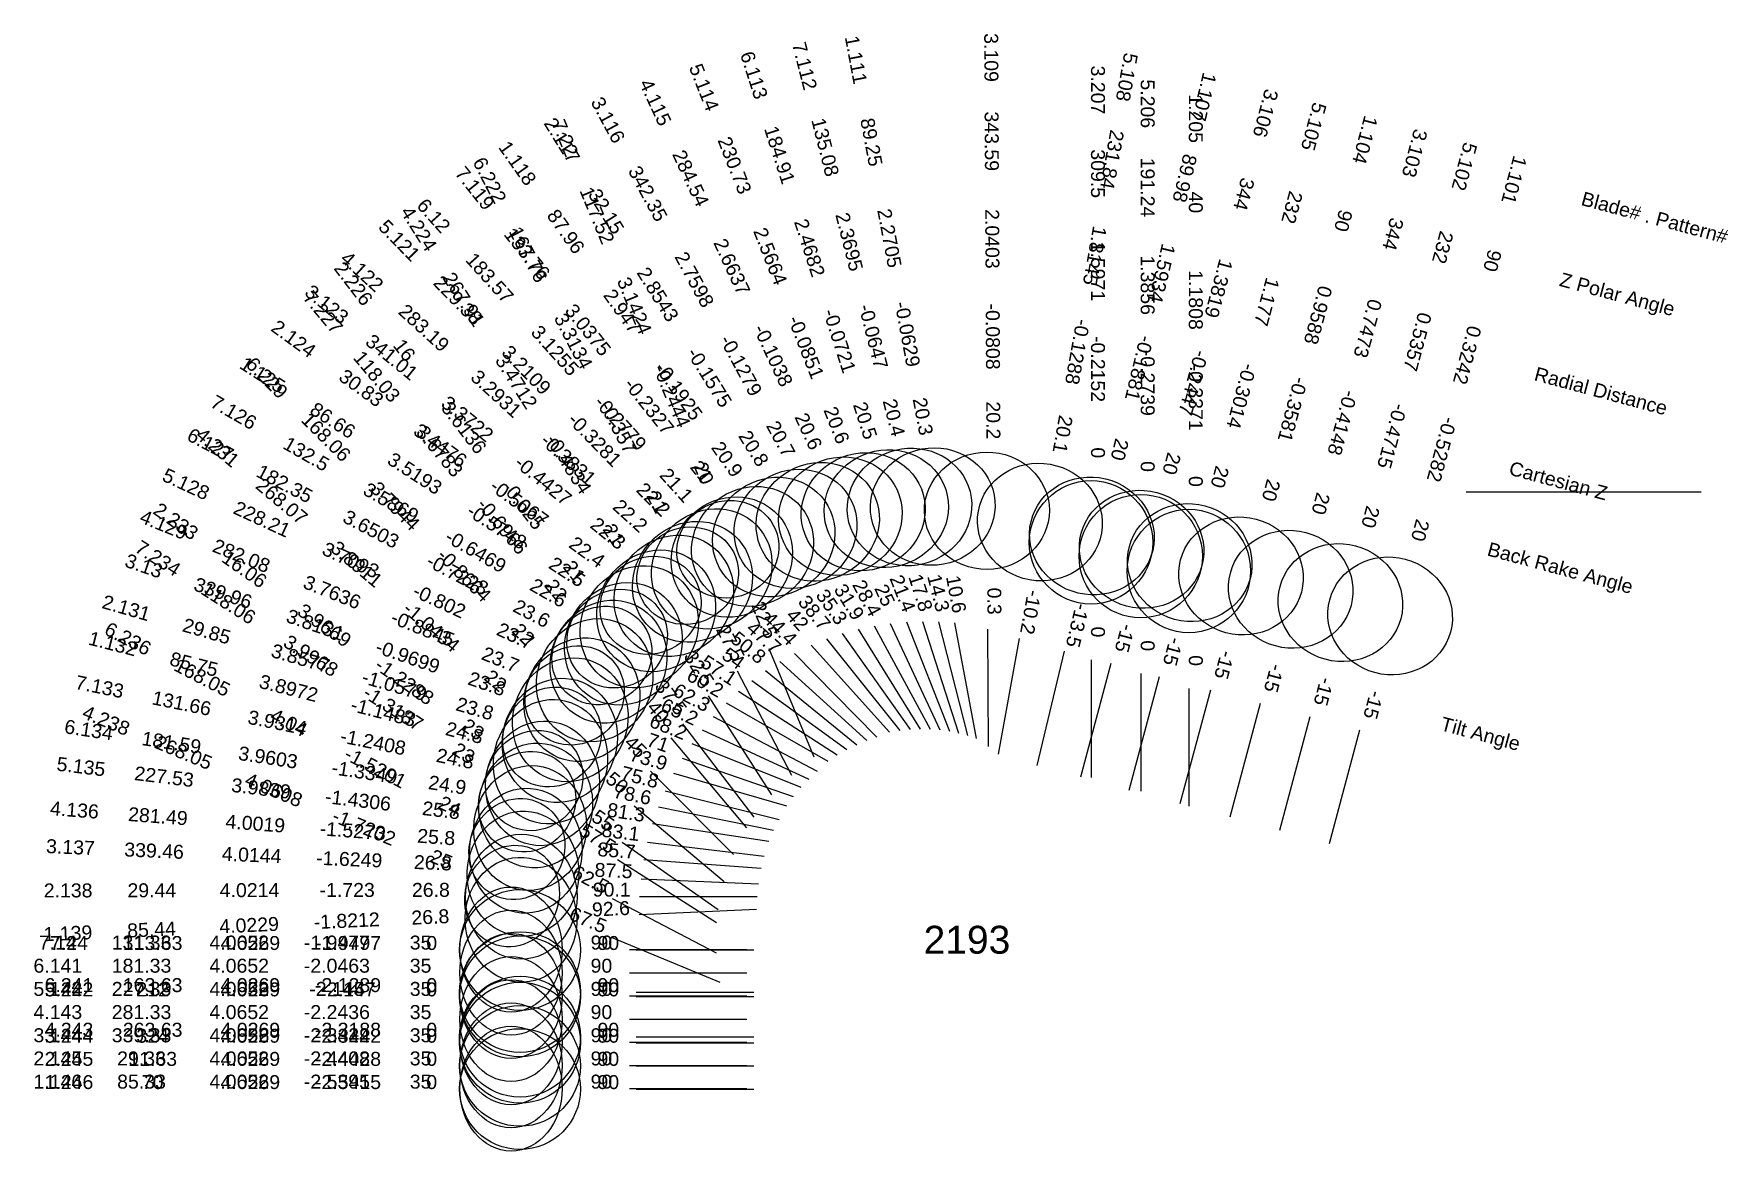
# Model space of a CAD drawing. Header units: inches. Extents: x 29.9 to 37.11, y 15.19 to 19.95.
import ezdxf
from ezdxf.enums import TextEntityAlignment as Align

# ---------------------------------------------------------------- set-up
doc = ezdxf.new("R2010")
doc.units = ezdxf.units.IN
doc.header["$MEASUREMENT"] = 0
for name, color, linetype, true_color in [('Blade_1', 30, 'Continuous', 0xff7f00), ('Blade_2', 7, 'Continuous', 0xcccc00), ('Blade_3', 7, 'Continuous', 0x00cc00), ('Blade_4', 7, 'Continuous', 0x00cccc), ('Blade_5', 7, 'Continuous', 0x0066cc), ('Blade_6', 190, 'Continuous', 0x7f00ff), ('Blade_7', 7, 'Continuous', 0xcc00cc)]:
    doc.layers.add(name, color=color, linetype=linetype, true_color=true_color)
doc.styles.get("Standard").update_dxf_attribs({"font": 'arial.ttf'})

msp = doc.modelspace()

# ---------------------------------------------------------------- linework, layer by layer
msp.add_line((36, 18), (37, 18))
at = {"layer": 'Blade_1'}
for p, q in [((33.344, 17.3966), (33.633, 16.9886)), ((33.8223, 17.4422), (33.9145, 16.9508)), ((34.2892, 17.3223), (34.1727, 16.836)), ((34.8192, 17.1629), (34.8192, 16.6629)), ((32.9034, 17.1517), (33.3233, 16.8801)), ((34.9109, 17.1556), (34.7815, 16.6726)), ((35.5455, 16.9855), (35.4161, 16.5025)), ((32.5909, 16.7281), (33.0756, 16.6055)), ((32.4801, 16.2015), (32.9796, 16.224)), ((32.4383, 15.4605), (32.9383, 15.4605)), ((32.4676, 15.4585), (32.9676, 15.4585))]:
    msp.add_line(p, q, dxfattribs=at)
for centre, major_axis, ratio in [((33.7295, 17.9371), (0.2614, 0.049), 0.937766), ((33.053, 17.8075), (0.2171, 0.1537), 0.934072), ((34.4066, 17.8119), (0.2587, -0.062), 0.939654), ((34.8192, 17.6629), (0.2625, 0), 1), ((35.0412, 17.6419), (0.2569, -0.0688), 0.939693), ((35.6758, 17.4718), (0.2569, -0.0688), 0.939693), ((32.4807, 17.4252), (0.1445, 0.2233), 0.923849), ((32.1028, 16.8517), (0.0653, 0.2579), 0.907748), ((31.9771, 16.1788), (-0.012, 0.2657), 0.892621), ((31.9348, 15.4605), (0, 0.266), 0.819152), ((31.9731, 15.4585), (0, 0.257), 1)]:
    msp.add_ellipse(centre, major_axis=major_axis, ratio=ratio, dxfattribs=at)
at = {"layer": 'Blade_2'}
for p, q in [((33.4117, 17.415), (33.6759, 16.9905)), ((32.9597, 17.1973), (33.3641, 16.9033)), ((32.6643, 17.0128), (32.9687, 16.6161)), ((32.626, 16.8024), (33.1064, 16.6636)), ((32.4071, 16.5093), (32.8167, 16.2225)), ((32.4821, 16.2777), (32.9821, 16.2785)), ((32.4383, 15.5592), (32.9383, 15.5592)), ((32.4676, 15.5572), (32.9676, 15.5572))]:
    msp.add_line(p, q, dxfattribs=at)
for centre, major_axis, ratio in [((33.1457, 17.8425), (0.2258, 0.1405), 0.934664), ((32.5524, 17.4933), (0.1564, 0.2152), 0.924427), ((32.3864, 17.375), (0.1737, 0.1333), 0.93358), ((32.1423, 16.9421), (0.0738, 0.2556), 0.914681), ((32.0331, 16.7712), (0.1256, 0.1794), 0.920505), ((31.9786, 16.277), (-0.0004, 0.266), 0.892621), ((31.9731, 15.5572), (0, 0.257), 1), ((31.9348, 15.5592), (0, 0.266), 0.819152)]:
    msp.add_ellipse(centre, major_axis=major_axis, ratio=ratio, dxfattribs=at)
at = {"layer": 'Blade_3'}
for p, q in [((33.48, 17.4294), (33.7181, 16.9897)), ((33.9625, 17.4157), (33.9653, 16.9157)), ((33.0182, 17.2394), (33.4059, 16.9237)), ((34.4878, 17.269), (34.3584, 16.786)), ((34.4029, 17.2848), (34.4029, 16.7848)), ((35.1224, 17.0989), (34.993, 16.6159)), ((32.6631, 16.8665), (33.136, 16.7041)), ((32.4886, 16.3533), (32.9881, 16.3317)), ((32.4383, 15.6578), (32.9383, 15.6578)), ((32.4676, 15.6558), (32.9676, 15.6558))]:
    msp.add_line(p, q, dxfattribs=at)
for centre, major_axis, ratio in [((33.9597, 17.9192), (0.266, 0.0015), 0.938657), ((33.2402, 17.8721), (0.2339, 0.1267), 0.93524), ((34.4029, 17.7848), (0.2625, 0), 1), ((34.6181, 17.7553), (0.2569, -0.0688), 0.939693), ((32.6278, 17.5573), (0.168, 0.2063), 0.925009), ((35.2527, 17.5852), (0.2569, -0.0688), 0.939693), ((32.1869, 17.0301), (0.0864, 0.2516), 0.915075), ((31.9856, 16.3751), (0.0115, 0.2658), 0.892703), ((31.9731, 15.6558), (0, 0.257), 1), ((31.9348, 15.6578), (0, 0.266), 0.819152)]:
    msp.add_ellipse(centre, major_axis=major_axis, ratio=ratio, dxfattribs=at)
at = {"layer": 'Blade_4'}
for p, q in [((33.5487, 17.4397), (33.7597, 16.9864)), ((33.0791, 17.2779), (33.4488, 16.9412)), ((32.7741, 17.1316), (33.0427, 16.7099)), ((32.7038, 16.9283), (33.168, 16.7424)), ((32.4586, 16.6631), (32.8416, 16.3418)), ((32.5002, 16.4352), (32.9988, 16.3979)), ((32.361, 16.1051), (32.8229, 15.9138)), ((32.4383, 15.7564), (32.9383, 15.7564)), ((32.4676, 15.6812), (32.9676, 15.6812))]:
    msp.add_line(p, q, dxfattribs=at)
for centre, major_axis, ratio in [((33.3363, 17.8962), (0.2412, 0.1122), 0.935795), ((32.7069, 17.6169), (0.1791, 0.1967), 0.925594), ((32.5288, 17.5166), (0.1847, 0.1177), 0.93358), ((32.2364, 17.1155), (0.0989, 0.2469), 0.915489), ((32.1089, 16.9566), (0.1408, 0.1678), 0.927184), ((31.9981, 16.4727), (0.0198, 0.2653), 0.899942), ((31.9392, 16.2798), (0.0838, 0.2023), 0.906308), ((31.9348, 15.7564), (0, 0.266), 0.819152), ((31.9731, 15.6812), (0, 0.257), 1)]:
    msp.add_ellipse(centre, major_axis=major_axis, ratio=ratio, dxfattribs=at)
at = {"layer": 'Blade_5'}
for p, q in [((33.6176, 17.4462), (33.8003, 16.9808)), ((34.0965, 17.3756), (34.008, 16.8835)), ((33.1416, 17.3124), (33.4917, 16.9555)), ((34.6927, 17.2123), (34.5632, 16.7293)), ((34.6144, 17.2261), (34.6144, 16.7261)), ((35.334, 17.0422), (35.2046, 16.5592)), ((32.7479, 16.9871), (33.2019, 16.7776)), ((32.5159, 16.5089), (33.0123, 16.4488)), ((32.4383, 15.855), (32.9383, 15.855)), ((32.4676, 15.853), (32.9676, 15.853))]:
    msp.add_line(p, q, dxfattribs=at)
for centre, major_axis, ratio in [((33.4336, 17.9149), (0.2476, 0.0972), 0.936328), ((34.1855, 17.8712), (0.2618, -0.047), 0.939303), ((32.7891, 17.6719), (0.1899, 0.1863), 0.926198), ((34.6144, 17.7261), (0.2625, 0), 1), ((34.823, 17.6986), (0.2569, -0.0688), 0.939693), ((35.4643, 17.5285), (0.2569, -0.0688), 0.939693), ((32.2907, 17.198), (0.1114, 0.2415), 0.91597), ((32.0161, 16.5694), (0.032, 0.2641), 0.900106), ((31.9731, 15.853), (0, 0.257), 1), ((31.9348, 15.855), (0, 0.266), 0.819152)]:
    msp.add_ellipse(centre, major_axis=major_axis, ratio=ratio, dxfattribs=at)
at = {"layer": 'Blade_6'}
for p, q in [((33.6861, 17.4486), (33.8393, 16.9727)), ((33.2115, 17.348), (33.5461, 16.9765)), ((32.8974, 17.2381), (33.1283, 16.7946)), ((32.7954, 17.0431), (33.2381, 16.8106)), ((32.5284, 16.8108), (32.8819, 16.4573)), ((32.5374, 16.5888), (33.0316, 16.513)), ((32.3649, 16.2691), (32.8084, 16.0383)), ((32.4383, 15.9537), (32.9383, 15.9537)), ((32.4676, 15.8711), (32.9676, 15.8711))]:
    msp.add_line(p, q, dxfattribs=at)
for centre, major_axis, ratio in [((33.5318, 17.9279), (0.2532, 0.0815), 0.936847), ((32.8745, 17.7221), (0.1976, 0.178), 0.932867), ((32.6866, 17.643), (0.1943, 0.1011), 0.93358), ((32.3497, 17.2772), (0.1237, 0.2355), 0.916442), ((32.2056, 17.1336), (0.1549, 0.1549), 0.927184), ((32.0397, 16.6651), (0.0403, 0.2629), 0.907155), ((31.96, 16.4799), (0.1011, 0.1943), 0.913545), ((31.9348, 15.9537), (0, 0.266), 0.819152), ((31.9731, 15.8711), (0, 0.257), 1)]:
    msp.add_ellipse(centre, major_axis=major_axis, ratio=ratio, dxfattribs=at)
at = {"layer": 'Blade_7'}
for p, q in [((33.7545, 17.4473), (33.8775, 16.9627)), ((33.0323, 17.3338), (33.2236, 16.8719)), ((33.2771, 17.3742), (33.5894, 16.9837)), ((32.8498, 17.1026), (33.2836, 16.8538)), ((32.6151, 16.9537), (32.9365, 16.5707)), ((32.5621, 16.6593), (33.0522, 16.5602)), ((32.3882, 16.436), (32.8099, 16.1674)), ((32.4383, 16.0523), (32.9383, 16.0523)), ((32.4676, 16.0503), (32.9676, 16.0503))]:
    msp.add_line(p, q, dxfattribs=at)
for centre, major_axis, ratio in [((33.6305, 17.9353), (0.2578, 0.0655), 0.937323), ((32.9625, 17.7673), (0.2077, 0.1662), 0.933484), ((32.8576, 17.7556), (0.2023, 0.0838), 0.939693), ((32.4131, 17.3531), (0.1323, 0.2307), 0.923302), ((32.3217, 17.3034), (0.1678, 0.1408), 0.927184), ((32.0686, 16.7592), (0.0528, 0.2607), 0.907426), ((32.0032, 16.6813), (0.1177, 0.1847), 0.920505), ((31.9731, 16.0503), (0, 0.257), 1), ((31.9348, 16.0523), (0, 0.266), 0.819152)]:
    msp.add_ellipse(centre, major_axis=major_axis, ratio=ratio, dxfattribs=at)

# ---------------------------------------------------------------- texts
for s, height, p in [('Blade# . Pattern#', 0.059375, (36.4922, 19.2496)), ('Z Polar Angle', 0.059375, (36.4, 18.9055)), ('Radial Distance', 0.059375, (36.2925, 18.504)), ('Cartesian Z', 0.059375, (36.1849, 18.1025)), ('Back Rake Angle', 0.059375, (36.0927, 17.7584)), ('Tilt Angle', 0.05937, (35.8935, 17.0151))]:
    msp.add_text(s, height=height, rotation=345).set_placement(p, align=Align.MIDDLE_LEFT)
msp.add_text('2193', height=0.11875).set_placement((33.875, 16.0939), align=Align.MIDDLE_CENTER)
at = {"layer": 'Blade_1'}
for s, height, rotation, p in [('1.111', 0.05937, 280.62169, (33.374, 19.8326)), ('1.107', 0.05937, 256.52007, (34.8561, 19.6873)), ('1.205', 0.05937, 270, (34.8192, 19.5879)), ('89.25', 0.05937, 280.62169, (33.4397, 19.4824)), ('1.104', 0.05937, 255, (35.5403, 19.5047)), ('1.118', 0.05937, 305.30917, (31.9383, 19.3812)), ('89.98', 0.05937, 256.52007, (34.7731, 19.3408)), ('1.101', 0.05937, 255, (36.1749, 19.3346)), ('40', 0.05937, 270, (34.8192, 19.2316)), ('87.96', 0.05937, 305.30917, (32.1442, 19.0905)), ('2.2705', 0.05937, 280.62169, (33.5163, 19.0739)), ('90', 0.05937, 255, (35.4481, 19.1606)), ('1.5934', 0.05937, 256.52007, (34.6762, 18.9367)), ('90', 0.05937, 255, (36.0827, 18.9905)), ('1.1808', 0.05937, 270, (34.8192, 18.816)), ('2.947', 0.05937, 305.30917, (32.3845, 18.7514)), ('0.9588', 0.05937, 255, (35.3406, 18.7591)), ('-0.0629', 0.05937, 280.62169, (33.5929, 18.6654)), ('0.3242', 0.05937, 255, (35.9752, 18.589)), ('-0.1881', 0.05937, 256.52007, (34.5793, 18.5325)), ('1.125', 0.05937, 327.10131, (30.8615, 18.4727)), ('-0.1925', 0.05937, 305.30917, (32.6247, 18.4122)), ('-0.3371', 0.05937, 270, (34.8192, 18.4004)), ('-0.3581', 0.05937, 255, (35.233, 18.3576)), ('20.3', 0.05937, 280.62169, (33.6586, 18.3153)), ('86.66', 0.05937, 327.10131, (31.1606, 18.2792)), ('-0.5282', 0.05937, 255, (35.8676, 18.1875)), ('20.9', 0.05937, 305.30917, (32.8306, 18.1215)), ('20', 0.05937, 256.52007, (34.4963, 18.1861)), ('3.5193', 0.05937, 327.10131, (31.5095, 18.0534)), ('0', 0.0594, 270, (34.8192, 18.0441)), ('20', 0.05937, 255, (35.1408, 18.0135)), ('-0.5748', 0.05937, 327.10131, (31.8585, 17.8277)), ('20', 0.05937, 255, (35.7754, 17.8434)), ('22.5', 0.05937, 327.10131, (32.1576, 17.6342)), ('10.6', 0.05937, 280.62169, (33.8004, 17.5589)), ('35.3', 0.05937, 305.30917, (33.2754, 17.4935)), ('-13.5', 0.05937, 256.52007, (34.3169, 17.4377)), ('1.132', 0.05937, 345.79559, (30.2332, 17.3249)), ('85.75', 0.05937, 345.79559, (30.5786, 17.2375)), ('57.1', 0.05937, 327.10131, (32.8037, 17.2162)), ('-15', 0.05937, 255, (34.9416, 17.2703)), ('0', 0.0594, 270, (34.8192, 17.2816)), ('3.8972', 0.05937, 345.79559, (30.9815, 17.1355)), ('-1.1483', 0.05937, 345.79559, (31.3844, 17.0335)), ('-15', 0.05937, 255, (35.5762, 17.1002)), ('24.8', 0.05937, 345.79559, (31.7298, 16.9461)), ('75.8', 0.05937, 345.79559, (32.4758, 16.7573)), ('26.8', 0.05937, 2.58475, (31.5927, 16.1614)), ('92.6', 0.05937, 2.58475, (32.3614, 16.1961)), ('1.139', 0.05937, 2.58475, (30.0505, 16.0918)), ('85.44', 0.05937, 2.58475, (30.4064, 16.1079)), ('4.0229', 0.05937, 2.58475, (30.8216, 16.1266)), ('-1.8212', 0.05937, 2.58475, (31.2368, 16.1454)), ('1.146', 0.05937, 359.99999, (30.0063, 15.4605)), ('1.246', 0.05937, 359.99999, (30.0536, 15.4585)), ('85.33', 0.05937, 359.99999, (30.3625, 15.4605)), ('70', 0.05937, 359.99999, (30.4099, 15.4585)), ('4.0652', 0.05937, 359.99999, (30.7782, 15.4605)), ('4.0269', 0.05937, 359.99999, (30.8255, 15.4585)), ('-2.5395', 0.05937, 359.99999, (31.1938, 15.4605)), ('-2.5415', 0.05937, 359.99999, (31.2411, 15.4585)), ('35', 0.05937, 359.99999, (31.55, 15.4605)), ('0', 0.0594, 359.99999, (31.5974, 15.4585)), ('90', 0.05937, 359.99999, (32.3195, 15.4605)), ('90', 0.05937, 359.99999, (32.3489, 15.4585))]:
    msp.add_text(s, height=height, rotation=rotation, dxfattribs=at).set_placement(p, align=Align.CENTER)
at = {"layer": 'Blade_2'}
for s, height, rotation, p in [('2.117', 0.05937, 301.89317, (32.1268, 19.4799)), ('32.15', 0.05937, 301.89317, (32.315, 19.1774)), ('2.226', 0.05937, 307.49999, (31.241, 18.8677)), ('2.8543', 0.05937, 301.89317, (32.5346, 18.8245)), ('2.124', 0.05937, 323.98753, (30.9924, 18.6272)), ('16', 0.05937, 307.49999, (31.4579, 18.585)), ('-0.1575', 0.05937, 301.89317, (32.7542, 18.4716)), ('30.83', 0.05937, 323.98753, (31.2806, 18.4177)), ('3.6136', 0.05937, 307.49999, (31.7109, 18.2553)), ('3.4476', 0.05937, 323.98753, (31.6168, 18.1733)), ('20.8', 0.05937, 301.89317, (32.9424, 18.1692)), ('-0.5067', 0.05937, 323.98753, (31.953, 17.929)), ('-0.625', 0.05937, 307.49999, (31.9639, 17.9256)), ('2.233', 0.05937, 324.99999, (30.4919, 17.8504)), ('16.06', 0.05937, 324.99999, (30.7837, 17.646)), ('22.4', 0.05937, 323.98753, (32.2412, 17.7195)), ('21', 0.05937, 307.49999, (32.1808, 17.6429)), ('31.9', 0.05937, 301.89317, (33.349, 17.5158)), ('2.131', 0.05937, 343.88782, (30.2895, 17.4773)), ('3.9669', 0.05937, 324.99999, (31.1242, 17.4076)), ('29.85', 0.05937, 343.88782, (30.6318, 17.3784)), ('3.8577', 0.05937, 343.88782, (31.0311, 17.2631)), ('54', 0.05937, 323.98753, (32.8636, 17.2671)), ('-1.2288', 0.05937, 324.99999, (31.4647, 17.1692)), ('-1.0579', 0.05937, 343.88782, (31.4304, 17.1477)), ('37.5', 0.05937, 307.49999, (32.592, 17.107)), ('23.8', 0.05937, 343.88782, (31.7727, 17.0489)), ('23', 0.05937, 324.99999, (31.7565, 16.9649)), ('73.9', 0.05937, 343.88782, (32.5119, 16.8353)), ('55', 0.05937, 324.99999, (32.3098, 16.5774)), ('2.138', 0.05937, 0.08475, (30.0501, 16.2741)), ('29.44', 0.05937, 0.08475, (30.4063, 16.2747)), ('4.0214', 0.05937, 0.08475, (30.822, 16.2753)), ('-1.723', 0.05937, 0.08475, (31.2376, 16.2759)), ('26.8', 0.05937, 0.08475, (31.5938, 16.2764)), ('90.1', 0.05937, 0.08475, (32.3633, 16.2776)), ('2.145', 0.05937, 359.99999, (30.0063, 15.5592)), ('2.245', 0.05937, 359.99999, (30.0536, 15.5572)), ('29.33', 0.05937, 359.99999, (30.3625, 15.5592)), ('11.63', 0.05937, 359.99999, (30.4099, 15.5572)), ('4.0652', 0.05937, 359.99999, (30.7782, 15.5592)), ('4.0269', 0.05937, 359.99999, (30.8255, 15.5572)), ('-2.4408', 0.05937, 359.99999, (31.1938, 15.5592)), ('-2.4428', 0.05937, 359.99999, (31.2411, 15.5572)), ('35', 0.05937, 359.99999, (31.55, 15.5592)), ('0', 0.0594, 359.99999, (31.5974, 15.5572)), ('90', 0.05937, 359.99999, (32.3195, 15.5592)), ('90', 0.05937, 359.99999, (32.3489, 15.5572))]:
    msp.add_text(s, height=height, rotation=rotation, dxfattribs=at).set_placement(p, align=Align.CENTER)
at = {"layer": 'Blade_3'}
for s, height, rotation, p in [('3.109', 0.05937, 270.32186, (33.9489, 19.8477)), ('3.207', 0.05937, 270, (34.4029, 19.7098)), ('3.106', 0.05937, 255, (35.1172, 19.6181)), ('3.116', 0.05937, 298.44205, (32.3217, 19.5678)), ('343.59', 0.05937, 270.32186, (33.9509, 19.4914)), ('3.103', 0.05937, 255, (35.7518, 19.448)), ('309.5', 0.05937, 270, (34.4029, 19.3535)), ('342.35', 0.05937, 298.44205, (32.4914, 19.2546)), ('344', 0.05937, 255, (35.025, 19.274)), ('2.0403', 0.05937, 270.32186, (33.9532, 19.0758)), ('344', 0.05937, 255, (35.6596, 19.1039)), ('1.5971', 0.05937, 270, (34.4029, 18.9379)), ('2.7598', 0.05937, 298.44205, (32.6893, 18.8891)), ('1.3819', 0.05937, 255, (34.9175, 18.8725)), ('3.123', 0.05937, 320.84446, (31.1324, 18.775)), ('0.7473', 0.05937, 255, (35.5521, 18.7024)), ('-0.0808', 0.05937, 270.32186, (33.9555, 18.6602)), ('341.01', 0.05937, 320.84446, (31.4086, 18.5501)), ('-0.1279', 0.05937, 298.44205, (32.8873, 18.5237)), ('-0.2152', 0.05937, 270, (34.4029, 18.5223)), ('-0.2447', 0.05937, 255, (34.8099, 18.4711)), ('3.3722', 0.05937, 320.84446, (31.7309, 18.2876)), ('-0.4148', 0.05937, 255, (35.4445, 18.3009)), ('20.2', 0.05937, 270.32186, (33.9575, 18.3039)), ('20.7', 0.05937, 298.44205, (33.0569, 18.2104)), ('0', 0.0594, 270, (34.4029, 18.166)), ('-0.4427', 0.05937, 320.84446, (32.0532, 18.0252)), ('20', 0.05937, 255, (34.7177, 18.1269)), ('20', 0.05937, 255, (35.3523, 17.9568)), ('22.3', 0.05937, 320.84446, (32.3294, 17.8002)), ('3.13', 0.05937, 341.04308, (30.363, 17.6566)), ('339.96', 0.05937, 341.04308, (30.6999, 17.5409)), ('28.4', 0.05937, 298.44205, (33.4234, 17.5338)), ('0.3', 0.05937, 270.32186, (33.9619, 17.5345)), ('3.8131', 0.05937, 341.04308, (31.093, 17.4058)), ('50.8', 0.05937, 320.84446, (32.9261, 17.3144)), ('0', 0.0594, 270, (34.4029, 17.4035)), ('-15', 0.05937, 255, (34.5185, 17.3837)), ('-0.9699', 0.05937, 341.04308, (31.4861, 17.2708)), ('23.8', 0.05937, 341.04308, (31.823, 17.1551)), ('-15', 0.05937, 255, (35.1531, 17.2136)), ('71', 0.05937, 341.04308, (32.5508, 16.9051)), ('3.137', 0.05937, 357.52234, (30.0589, 16.4585)), ('339.46', 0.05937, 357.52234, (30.4148, 16.4431)), ('4.0144', 0.05937, 357.52234, (30.83, 16.4251)), ('-1.6249', 0.05937, 357.52234, (31.2453, 16.4071)), ('26.8', 0.05937, 357.52234, (31.6012, 16.3917)), ('87.5', 0.05937, 357.52234, (32.37, 16.3585)), ('3.144', 0.05937, 359.99999, (30.0063, 15.6578)), ('339.33', 0.05937, 359.99999, (30.3625, 15.6578)), ('4.0652', 0.05937, 359.99999, (30.7782, 15.6578)), ('-2.3422', 0.05937, 359.99999, (31.1938, 15.6578)), ('35', 0.05937, 359.99999, (31.55, 15.6578)), ('90', 0.05937, 359.99999, (32.3195, 15.6578)), ('3.244', 0.05937, 359.99999, (30.0536, 15.6558)), ('324', 0.05937, 359.99999, (30.4099, 15.6558)), ('4.0269', 0.05937, 359.99999, (30.8255, 15.6558)), ('-2.3442', 0.05937, 359.99999, (31.2411, 15.6558)), ('0', 0.0594, 359.99999, (31.5974, 15.6558)), ('90', 0.05937, 359.99999, (32.3489, 15.6558))]:
    msp.add_text(s, height=height, rotation=rotation, dxfattribs=at).set_placement(p, align=Align.CENTER)
at = {"layer": 'Blade_4'}
for s, height, rotation, p in [('4.115', 0.05937, 294.95546, (32.5226, 19.6446)), ('284.54', 0.05937, 294.95546, (32.6729, 19.3217)), ('4.224', 0.05937, 302.5, (31.5179, 19.1035)), ('2.6637', 0.05937, 294.95546, (32.8483, 18.9448)), ('4.122', 0.05937, 317.67165, (31.2812, 18.9155)), ('267.91', 0.05937, 302.5, (31.7093, 18.803)), ('283.19', 0.05937, 317.67165, (31.5445, 18.6756)), ('-0.1038', 0.05937, 294.95546, (33.0237, 18.568)), ('3.4712', 0.05937, 302.5, (31.9326, 18.4525)), ('3.2931', 0.05937, 317.67165, (31.8518, 18.3957)), ('20.6', 0.05937, 294.95546, (33.174, 18.245)), ('4.231', 0.05937, 319.99999, (30.6676, 18.166)), ('-0.3831', 0.05937, 317.67165, (32.1591, 18.1159)), ('-0.4834', 0.05937, 302.5, (32.1559, 18.102)), ('268.07', 0.05937, 319.99999, (30.9405, 17.937)), ('22.2', 0.05937, 317.67165, (32.4224, 17.876)), ('4.129', 0.05937, 338.17369, (30.4461, 17.8325)), ('21', 0.05937, 302.5, (32.3473, 17.8015)), ('282.08', 0.05937, 338.17369, (30.7768, 17.7001)), ('3.8911', 0.05937, 319.99999, (31.2589, 17.6698)), ('3.7636', 0.05937, 338.17369, (31.1627, 17.5455)), ('25', 0.05937, 294.95546, (33.4986, 17.5474)), ('-0.8845', 0.05937, 338.17369, (31.5485, 17.391)), ('-1.0434', 0.05937, 319.99999, (31.5773, 17.4027)), ('47.7', 0.05937, 317.67165, (32.9913, 17.3578)), ('23.7', 0.05937, 338.17369, (31.8792, 17.2585)), ('32.5', 0.05937, 302.5, (32.7103, 17.2318)), ('22', 0.05937, 319.99999, (31.8502, 17.1737)), ('4.238', 0.05937, 337.49999, (30.201, 16.9998)), ('68.2', 0.05937, 338.17369, (32.5936, 16.9724)), ('268.05', 0.05937, 337.49999, (30.5301, 16.8635)), ('50', 0.05937, 319.99999, (32.3676, 16.7395)), ('4.0608', 0.05937, 337.49999, (30.9141, 16.7044)), ('4.136', 0.05937, 355.72383, (30.075, 16.6165)), ('281.49', 0.05937, 355.72383, (30.4302, 16.5899)), ('4.0019', 0.05937, 355.72383, (30.8447, 16.5589)), ('-1.5273', 0.05937, 355.72383, (31.2592, 16.5279)), ('-1.7202', 0.05937, 337.49999, (31.2981, 16.5454)), ('25.8', 0.05937, 355.72383, (31.6144, 16.5014)), ('25', 0.05937, 337.49999, (31.6272, 16.4091)), ('85.7', 0.05937, 355.72383, (32.3818, 16.444)), ('67.5', 0.05937, 337.49999, (32.2513, 16.1506)), ('4.143', 0.05937, 359.99999, (30.0063, 15.7564)), ('281.33', 0.05937, 359.99999, (30.3625, 15.7564)), ('4.0652', 0.05937, 359.99999, (30.7782, 15.7564)), ('-2.2436', 0.05937, 359.99999, (31.1938, 15.7564)), ('35', 0.05937, 359.99999, (31.55, 15.7564)), ('90', 0.05937, 359.99999, (32.3195, 15.7564)), ('4.243', 0.05937, 359.99999, (30.0536, 15.6812)), ('263.63', 0.05937, 359.99999, (30.4099, 15.6812)), ('4.0269', 0.05937, 359.99999, (30.8255, 15.6812)), ('-2.3188', 0.05937, 359.99999, (31.2411, 15.6812)), ('0', 0.0594, 359.99999, (31.5974, 15.6812)), ('90', 0.05937, 359.99999, (32.3489, 15.6812))]:
    msp.add_text(s, height=height, rotation=rotation, dxfattribs=at).set_placement(p, align=Align.CENTER)
at = {"layer": 'Blade_5'}
for s, height, rotation, p in [('5.108', 0.05937, 259.81425, (34.5265, 19.7693)), ('5.114', 0.05937, 291.43311, (32.7289, 19.71)), ('5.206', 0.05937, 270, (34.6144, 19.6511)), ('5.105', 0.05937, 255, (35.3221, 19.5614)), ('231.84', 0.05937, 259.81425, (34.4635, 19.4187)), ('230.73', 0.05937, 291.43311, (32.8591, 19.3784)), ('5.102', 0.05937, 255, (35.9634, 19.3913)), ('191.24', 0.05937, 270, (34.6144, 19.2949)), ('232', 0.05937, 255, (35.2299, 19.2173)), ('5.121', 0.05937, 314.44343, (31.4387, 19.0487)), ('2.5664', 0.05937, 291.43311, (33.0109, 18.9915)), ('1.8145', 0.05937, 259.81425, (34.39, 19.0096)), ('232', 0.05937, 255, (35.8712, 19.0472)), ('1.3856', 0.05937, 270, (34.6144, 18.8792)), ('229.38', 0.05937, 314.44343, (31.6882, 18.7944)), ('1.177', 0.05937, 255, (35.1223, 18.8158)), ('0.5357', 0.05937, 255, (35.7637, 18.6457)), ('-0.0851', 0.05937, 291.43311, (33.1628, 18.6047)), ('-0.1288', 0.05937, 259.81425, (34.3165, 18.6005)), ('3.2109', 0.05937, 314.44343, (31.9792, 18.4977)), ('-0.2739', 0.05937, 270, (34.6144, 18.4636)), ('-0.3014', 0.05937, 255, (35.0148, 18.4144)), ('-0.3281', 0.05937, 314.44343, (32.2702, 18.2009)), ('20.6', 0.05937, 291.43311, (33.293, 18.273)), ('20.1', 0.05937, 259.81425, (34.2535, 18.2499)), ('-0.4715', 0.05937, 255, (35.6561, 18.2442)), ('5.128', 0.05937, 335.23281, (30.5396, 18.0059)), ('0', 0.0594, 270, (34.6144, 18.1074)), ('20', 0.05937, 255, (34.9225, 18.0702)), ('22.2', 0.05937, 314.44343, (32.5197, 17.9466)), ('228.21', 0.05937, 335.23281, (30.8631, 17.8567)), ('20', 0.05937, 255, (35.5639, 17.9001)), ('3.7093', 0.05937, 335.23281, (31.2405, 17.6825)), ('-0.802', 0.05937, 335.23281, (31.6178, 17.5084)), ('21.4', 0.05937, 291.43311, (33.5742, 17.5568)), ('-10.2', 0.05937, 259.81425, (34.1175, 17.4925)), ('44.4', 0.05937, 314.44343, (33.0585, 17.3972)), ('23.7', 0.05937, 335.23281, (31.9413, 17.3592)), ('-15', 0.05937, 255, (34.7234, 17.327)), ('0', 0.0594, 270, (34.6144, 17.3449)), ('-15', 0.05937, 255, (35.3647, 17.1569)), ('65.2', 0.05937, 335.23281, (32.64, 17.0368)), ('5.135', 0.05937, 353.09536, (30.1016, 16.8012)), ('227.53', 0.05937, 353.09536, (30.4552, 16.7584)), ('3.9839', 0.05937, 353.09536, (30.8679, 16.7084)), ('-1.4306', 0.05937, 353.09536, (31.2805, 16.6585)), ('25.8', 0.05937, 353.09536, (31.6341, 16.6156)), ('83.1', 0.05937, 353.09536, (32.398, 16.5231)), ('5.142', 0.05937, 359.99999, (30.0063, 15.855)), ('5.242', 0.05937, 359.99999, (30.0536, 15.853)), ('227.33', 0.05937, 359.99999, (30.3625, 15.855)), ('212', 0.05937, 359.99999, (30.4099, 15.853)), ('4.0652', 0.05937, 359.99999, (30.7782, 15.855)), ('4.0269', 0.05937, 359.99999, (30.8255, 15.853)), ('-2.145', 0.05937, 359.99999, (31.1938, 15.855)), ('-2.147', 0.05937, 359.99999, (31.2411, 15.853)), ('35', 0.05937, 359.99999, (31.55, 15.855)), ('0', 0.0594, 359.99999, (31.5974, 15.853)), ('90', 0.05937, 359.99999, (32.3195, 15.855)), ('90', 0.05937, 359.99999, (32.3489, 15.853))]:
    msp.add_text(s, height=height, rotation=rotation, dxfattribs=at).set_placement(p, align=Align.CENTER)
at = {"layer": 'Blade_6'}
for s, height, rotation, p in [('6.113', 0.05937, 287.84686, (32.9408, 19.7636)), ('184.91', 0.05937, 287.84686, (33.0499, 19.4245)), ('6.222', 0.05937, 297.5, (31.8178, 19.3119)), ('6.12', 0.05937, 312.01112, (31.5838, 19.155)), ('167.76', 0.05937, 297.5, (31.9823, 18.9959)), ('2.4682', 0.05937, 287.84686, (33.1773, 19.0289)), ('183.57', 0.05937, 312.01112, (31.8222, 18.8903)), ('3.3134', 0.05937, 297.5, (32.1743, 18.6272)), ('-0.0721', 0.05937, 287.84686, (33.3047, 18.6332)), ('3.1255', 0.05937, 312.01112, (32.1004, 18.5815)), ('6.229', 0.05937, 314.99999, (30.8752, 18.4641)), ('-0.2779', 0.05937, 312.01112, (32.3786, 18.2727)), ('168.06', 0.05937, 314.99999, (31.1271, 18.2122)), ('-0.357', 0.05937, 297.5, (32.3662, 18.2586)), ('20.5', 0.05937, 287.84686, (33.4139, 18.2941)), ('6.127', 0.05937, 332.28952, (30.6424, 18.174)), ('182.35', 0.05937, 332.28952, (30.9578, 18.0083)), ('21.1', 0.05937, 312.01112, (32.617, 18.008)), ('3.7944', 0.05937, 314.99999, (31.421, 17.9183)), ('21', 0.05937, 297.5, (32.5307, 17.9426)), ('3.6503', 0.05937, 332.28952, (31.3257, 17.815)), ('-0.8664', 0.05937, 314.99999, (31.7148, 17.6244)), ('-0.7228', 0.05937, 332.28952, (31.6937, 17.6218)), ('17.8', 0.05937, 287.84686, (33.6497, 17.5617)), ('23.6', 0.05937, 332.28952, (32.0091, 17.4561)), ('42', 0.05937, 312.01112, (33.132, 17.4362)), ('6.236', 0.05937, 332.49999, (30.2911, 17.3487)), ('22', 0.05937, 314.99999, (31.9667, 17.3725)), ('27.5', 0.05937, 297.5, (32.8426, 17.3434)), ('168.05', 0.05937, 332.49999, (30.6071, 17.1842)), ('62.3', 0.05937, 332.28952, (32.6903, 17.0983)), ('6.134', 0.05937, 351.28254, (30.1335, 16.9574)), ('4.04', 0.05937, 332.49999, (30.9758, 16.9923)), ('181.59', 0.05937, 351.28254, (30.4856, 16.9034)), ('45', 0.05937, 314.99999, (32.4444, 16.8948)), ('3.9603', 0.05937, 351.28254, (30.8964, 16.8404)), ('-1.5201', 0.05937, 332.49999, (31.3444, 16.8004)), ('-1.3349', 0.05937, 351.28254, (31.3072, 16.7774)), ('24.9', 0.05937, 351.28254, (31.6594, 16.7234)), ('24', 0.05937, 332.49999, (31.6604, 16.6359)), ('81.3', 0.05937, 351.28254, (32.42, 16.6068)), ('62.5', 0.05937, 332.49999, (32.2596, 16.324)), ('6.141', 0.05937, 359.99999, (30.0063, 15.9537)), ('181.33', 0.05937, 359.99999, (30.3625, 15.9537)), ('4.0652', 0.05937, 359.99999, (30.7782, 15.9537)), ('-2.0463', 0.05937, 359.99999, (31.1938, 15.9537)), ('35', 0.05937, 359.99999, (31.55, 15.9537)), ('90', 0.05937, 359.99999, (32.3195, 15.9537)), ('6.241', 0.05937, 359.99999, (30.0536, 15.8711)), ('163.63', 0.05937, 359.99999, (30.4099, 15.8711)), ('4.0269', 0.05937, 359.99999, (30.8255, 15.8711)), ('-2.1289', 0.05937, 359.99999, (31.2411, 15.8711)), ('0', 0.0594, 359.99999, (31.5974, 15.8711)), ('90', 0.05937, 359.99999, (32.3489, 15.8711))]:
    msp.add_text(s, height=height, rotation=rotation, dxfattribs=at).set_placement(p, align=Align.CENTER)
at = {"layer": 'Blade_7'}
for s, height, rotation, p in [('7.112', 0.05937, 284.2523, (33.1557, 19.8044)), ('7.22', 0.05937, 292.5, (32.1376, 19.4938)), ('135.08', 0.05937, 284.2523, (33.2434, 19.4592)), ('7.119', 0.05937, 308.66386, (31.7577, 19.2731)), ('117.52', 0.05937, 292.5, (32.2739, 19.1647)), ('2.3695', 0.05937, 284.2523, (33.3457, 19.0563)), ('133.76', 0.05937, 308.66386, (31.9802, 18.995)), ('3.1424', 0.05937, 292.5, (32.433, 18.7807)), ('7.227', 0.05937, 309.99999, (31.1123, 18.7447)), ('3.0375', 0.05937, 308.66386, (32.2399, 18.6704)), ('-0.0647', 0.05937, 284.2523, (33.4481, 18.6535)), ('118.03', 0.05937, 309.99999, (31.3413, 18.4718)), ('-0.2444', 0.05937, 292.5, (32.592, 18.3967)), ('-0.2327', 0.05937, 308.66386, (32.4996, 18.3459)), ('7.126', 0.05937, 330.162, (30.7402, 18.3126)), ('20.4', 0.05937, 284.2523, (33.5358, 18.3082)), ('3.6783', 0.05937, 309.99999, (31.6084, 18.1535)), ('132.5', 0.05937, 330.162, (31.0493, 18.1354)), ('21', 0.05937, 308.66386, (32.7221, 18.0677)), ('20', 0.05937, 292.5, (32.7283, 18.0676)), ('3.5869', 0.05937, 330.162, (31.4098, 17.9286)), ('-0.6966', 0.05937, 309.99999, (31.8756, 17.8351)), ('-0.6469', 0.05937, 330.162, (31.7703, 17.7218)), ('7.234', 0.05937, 327.49999, (30.4164, 17.6922)), ('118.06', 0.05937, 327.49999, (30.7168, 17.5008)), ('22.6', 0.05937, 330.162, (32.0793, 17.5445)), ('22', 0.05937, 309.99999, (32.1046, 17.5622)), ('14.3', 0.05937, 284.2523, (33.7252, 17.5624)), ('22.5', 0.05937, 292.5, (32.9868, 17.4435)), ('38.7', 0.05937, 308.66386, (33.2029, 17.4669)), ('3.9968', 0.05937, 327.49999, (31.0674, 17.2775)), ('60.2', 0.05937, 330.162, (32.7468, 17.1617)), ('7.133', 0.05937, 348.56157, (30.1784, 17.1416)), ('131.66', 0.05937, 348.56157, (30.5276, 17.071)), ('-1.3187', 0.05937, 327.49999, (31.4179, 17.0542)), ('40', 0.05937, 309.99999, (32.5388, 17.0447)), ('3.9314', 0.05937, 348.56157, (30.9349, 16.9886)), ('-1.2408', 0.05937, 348.56157, (31.3423, 16.9061)), ('24.8', 0.05937, 348.56157, (31.6915, 16.8355)), ('23', 0.05937, 327.49999, (31.7183, 16.8628)), ('78.6', 0.05937, 348.56157, (32.4457, 16.6829)), ('57.5', 0.05937, 327.49999, (32.2881, 16.4998)), ('7.14', 0.05937, 359.99999, (30.0063, 16.0523)), ('7.24', 0.05937, 359.99999, (30.0536, 16.0503)), ('131.33', 0.05937, 359.99999, (30.3625, 16.0523)), ('113.63', 0.05937, 359.99999, (30.4099, 16.0503)), ('4.0652', 0.05937, 359.99999, (30.7782, 16.0523)), ('4.0269', 0.05937, 359.99999, (30.8255, 16.0503)), ('-1.9477', 0.05937, 359.99999, (31.1938, 16.0523)), ('-1.9497', 0.05937, 359.99999, (31.2411, 16.0503)), ('35', 0.05937, 359.99999, (31.55, 16.0523)), ('0', 0.0594, 359.99999, (31.5974, 16.0503)), ('90', 0.05937, 359.99999, (32.3195, 16.0523)), ('90', 0.05937, 359.99999, (32.3489, 16.0503))]:
    msp.add_text(s, height=height, rotation=rotation, dxfattribs=at).set_placement(p, align=Align.CENTER)

doc.saveas('drawing.dxf')
